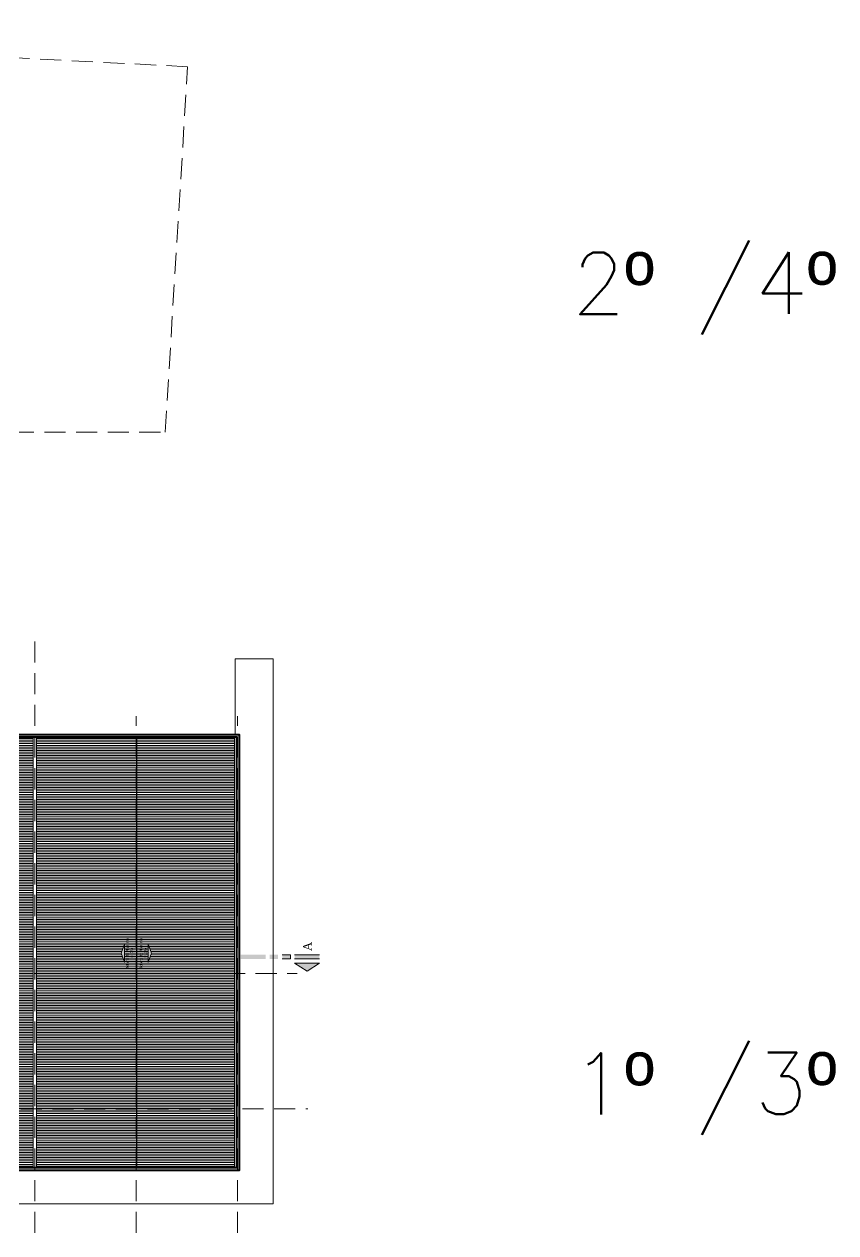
# Model space of a CAD drawing. Header units: millimetres. Extents: x 705 to 840, y 133 to 501.
# Drawn here: x 776.6 to 824.6, y 133.9 to 205.4 of the extents above; entities that cross this region are included whole.
import ezdxf

# ---------------------------------------------------------------- set-up
doc = ezdxf.new("R2010")
doc.units = ezdxf.units.MM
doc.header["$LTSCALE"] = 10
doc.linetypes.add('DASHED2', pattern=[0.375, 0.25, -0.125])
for name, color, linetype, lineweight in [('cinza 03', 252, 'Continuous', 13), ('COTA', 90, 'Continuous', 9), ('curvas', 90, 'DASHED2', 9), ('linha estutura', 252, 'Continuous', 13), ('pn 02', 16, 'Continuous', 20), ('pn 04', 130, 'Continuous', 40), ('PN-01', 90, 'Continuous', 13), ('PN-03', 180, 'Continuous', 30), ('recuos', 16, 'Continuous', 20)]:
    doc.layers.add(name, color=color, linetype=linetype, lineweight=lineweight)
doc.styles.get("Standard").update_dxf_attribs({"font": 'simplex.shx'})

msp = doc.modelspace()

# ---------------------------------------------------------------- hatches: boundary and pattern name
at = {"layer": 'cinza 03'}
h = msp.add_hatch(dxfattribs=at)
h.set_pattern_fill('_USER', color=256, scale=0.1, style=0, pattern_type=0)
h.set_pattern_definition([(0, (928.85459, 192.33744), (0, 0.1), [])])
h.paths.add_polyline_path([(765.191, 163.215), (762.341, 163.215), (762.341, 157.227), (765.191, 157.227)])
h.paths.add_polyline_path([(769.641, 163.215), (765.191, 163.215), (765.191, 157.227), (769.641, 157.227)])
h.paths.add_polyline_path([(769.641, 157.227), (765.191, 157.227), (765.191, 149.357), (765.441, 149.357), (765.441, 149.352), (768.191, 149.352), (768.191, 149.227), (769.641, 149.227)])
h.paths.add_polyline_path([(768.938, 153.551), (768.938, 152.486), (768.741, 153.019)], flags=16)
h.paths.add_polyline_path([(765.191, 157.227), (762.341, 157.227), (762.341, 149.352), (764.941, 149.352), (764.941, 149.357), (765.191, 149.357)])
h.paths.add_polyline_path([(769.641, 149.227), (768.341, 149.227), (768.341, 141.227), (769.641, 141.227)])
h.paths.add_polyline_path([(769.641, 141.227), (768.341, 141.227), (768.341, 137.752), (769.641, 137.752)])
h.paths.add_polyline_path([(771.191, 141.227), (769.641, 141.227), (769.641, 137.752), (771.191, 137.752)])
h.paths.add_polyline_path([(771.191, 149.227), (769.641, 149.227), (769.641, 141.227), (771.191, 141.227)])
h.paths.add_polyline_path([(771.191, 157.227), (769.641, 157.227), (769.641, 149.227), (771.191, 149.227)])
h.paths.add_polyline_path([(770.338, 152.486), (770.338, 153.551), (770.536, 153.019)], flags=16)
h.paths.add_polyline_path([(771.191, 163.215), (769.641, 163.215), (769.641, 157.227), (771.191, 157.227)])
h.paths.add_polyline_path([(777.091, 163.215), (771.191, 163.215), (771.191, 157.227), (777.091, 157.227)])
h.paths.add_polyline_path([(777.091, 157.227), (771.191, 157.227), (771.191, 149.227), (777.091, 149.227)])
h.paths.add_polyline_path([(777.091, 149.227), (771.191, 149.227), (771.191, 141.227), (777.091, 141.227)])
h.paths.add_polyline_path([(777.091, 141.227), (771.191, 141.227), (771.191, 137.752), (777.091, 137.752)])
h.paths.add_polyline_path([(783.191, 141.227), (777.291, 141.227), (777.291, 137.752), (783.191, 137.752)])
h.paths.add_polyline_path([(783.191, 149.227), (777.291, 149.227), (777.291, 141.227), (783.191, 141.227)])
h.paths.add_polyline_path([(783.191, 157.227), (777.291, 157.227), (777.291, 149.227), (783.191, 149.227)])
h.paths.add_polyline_path([(782.51, 150.977), (782.51, 149.912), (782.312, 150.445)], flags=16)
h.paths.add_polyline_path([(783.191, 163.215), (777.291, 163.215), (777.291, 157.227), (783.191, 157.227)])
h.paths.add_polyline_path([(789.016, 163.215), (783.228, 163.215), (783.228, 157.227), (789.016, 157.227)])
h.paths.add_polyline_path([(789.016, 157.227), (783.228, 157.227), (783.228, 149.227), (789.016, 149.227)])
h.paths.add_polyline_path([(783.909, 150.977), (784.107, 150.445), (783.909, 149.912)], flags=16)
h.paths.add_polyline_path([(789.016, 149.227), (783.228, 149.227), (783.228, 141.227), (789.016, 141.227)])
h.paths.add_polyline_path([(789.016, 141.227), (783.228, 141.227), (783.228, 137.752), (789.016, 137.752)])
h.paths.add_polyline_path([(768.987, 152.058), (768.987, 153.926), (769.471, 153.926), (769.471, 152.058)], flags=24)
h.paths.add_polyline_path([(769.806, 152.058), (769.806, 153.926), (770.29, 153.926), (770.29, 152.058)], flags=24)
h.paths.add_polyline_path([(782.558, 149.484), (782.558, 151.352), (783.042, 151.352), (783.042, 149.484)], flags=24)
h.paths.add_polyline_path([(783.377, 149.484), (783.377, 151.352), (783.861, 151.352), (783.861, 149.484)], flags=24)
at = {"layer": 'PN-01'}
for points in [[(782.312, 150.445), (782.51, 150.977), (782.51, 149.912)], [(784.107, 150.445), (783.909, 150.977), (783.909, 149.912)]]:
    msp.add_hatch(color=256, dxfattribs=at).paths.add_polyline_path(points)
at = {"layer": 'PN-01', "ltscale": 0.05}
h = msp.add_hatch(color=256, dxfattribs=at)
h.paths.add_polyline_path([(793.317, 149.362), (794.052, 149.852), (792.582, 149.852)])
h.paths.add_polyline_path([(792.582, 150.097), (794.052, 150.097), (794.052, 150.342), (792.582, 150.342)])
h.paths.add_polyline_path([(791.847, 150.097), (792.337, 150.097), (792.337, 150.342), (791.847, 150.342)])
h.paths.add_polyline_path([(791.112, 150.097), (791.602, 150.097), (791.602, 150.342), (791.112, 150.342)])
h.paths.add_polyline_path([(790.143, 150.097), (790.867, 150.097), (790.867, 150.342), (790.143, 150.342)])
h.paths.add_polyline_path([(789.397, 150.097), (790.143, 150.097), (790.143, 150.342), (789.397, 150.342)])

# ---------------------------------------------------------------- linework, layer by layer
at = {"layer": 'cinza 03'}
for p, q in [((789.066, 163.365), (789.066, 167.865)), ((791.316, 167.865), (789.066, 167.865)), ((791.316, 135.602), (791.316, 167.865)), ((768.191, 135.602), (791.316, 135.602))]:
    msp.add_line(p, q, dxfattribs=at)
at = {"layer": 'linha estutura', "linetype": 'DASHED2', "ltscale": 0.5}
for p, q in [((777.191, 133.884), (777.191, 168.979)), ((783.191, 133.884), (783.191, 164.456)), ((789.191, 133.884), (789.191, 164.456)), ((706.372, 163.227), (786.722, 163.227)), ((705.901, 149.227), (792.731, 149.227)), ((705.117, 141.227), (793.371, 141.227))]:
    msp.add_line(p, q, dxfattribs=at)
at = {"layer": 'pn 02'}
for p, q in [((792.337, 150.342), (791.847, 150.342)), ((792.337, 150.342), (792.337, 150.097)), ((794.052, 150.342), (792.582, 150.342)), ((791.847, 150.097), (792.337, 150.097)), ((792.582, 150.097), (794.052, 150.097)), ((792.582, 149.852), (794.052, 149.852))]:
    msp.add_line(p, q, dxfattribs=at)
at = {"layer": 'pn 02', "ltscale": 0.05}
for q in [(792.582, 149.852), (792.582, 149.852), (793.317, 149.362)]:
    msp.add_line((794.052, 149.852), q, dxfattribs=at)
at = {"layer": 'pn 04'}
for p, q in [((789.166, 163.215), (762.191, 163.215)), ((789.166, 137.752), (789.166, 163.215)), ((768.191, 137.752), (789.166, 137.752))]:
    msp.add_line(p, q, dxfattribs=at)
msp.add_lwpolyline([(768.191, 137.602), (789.316, 137.602), (789.316, 163.365), (762.191, 163.365)], dxfattribs=at)
at = {"layer": 'PN-01'}
for p, q in [((777.091, 137.752), (777.091, 163.215)), ((777.291, 137.752), (777.291, 163.215)), ((789.016, 137.752), (789.016, 163.215))]:
    msp.add_line(p, q, dxfattribs=at)
at = {"layer": 'PN-01', "ltscale": 0.05}
msp.add_line((793.317, 149.362), (792.582, 149.852), dxfattribs=at)
at = {"layer": 'PN-01'}
for points in [[(782.312, 150.445), (782.51, 150.977), (782.51, 149.912)], [(784.107, 150.445), (783.909, 150.977), (783.909, 149.912)]]:
    msp.add_lwpolyline(points, close=True, dxfattribs=at)
at = {"layer": 'PN-03'}
msp.add_line((783.228, 163.215), (783.228, 137.752), dxfattribs=at)
at = {"layer": 'recuos', "linetype": 'DASHED2', "ltscale": 0.5}
for p, q in [((786.249, 202.908), (737.445, 205.425)), ((784.918, 181.283), (786.249, 202.908)), ((712.137, 181.283), (784.918, 181.283))]:
    msp.add_line(p, q, dxfattribs=at)

# ---------------------------------------------------------------- texts
at = {"layer": 'COTA', "char_height": 0.15, "width": 2.191, "rotation": 90}
for insert, attachment_point in [((783.004, 150.418), 8), ((783.415, 150.418), 2)]:
    msp.add_mtext('{\\fArial|b0|i0|c0|p34;Telaha de Alumínio \\Pi=10%}', dxfattribs=dict(at, insert=insert, attachment_point=attachment_point))
at = {"layer": 'curvas'}
for s, p in [('2º /4º', (809.017, 188.256)), ('1º /3º', (809.017, 140.884))]:
    msp.add_text(s, height=3.6474, rotation=0.08697, dxfattribs=at).set_placement(p)
at = {"layer": 'pn 02', "ltscale": 0.05, "insert": (793.093, 150.566), "char_height": 0.49, "width": 3.686, "attachment_point": 1, "rotation": 90}
msp.add_mtext('{\\fTimes New Roman|b0|i0|c0|p18;A}', dxfattribs=at)

doc.saveas('drawing.dxf')
